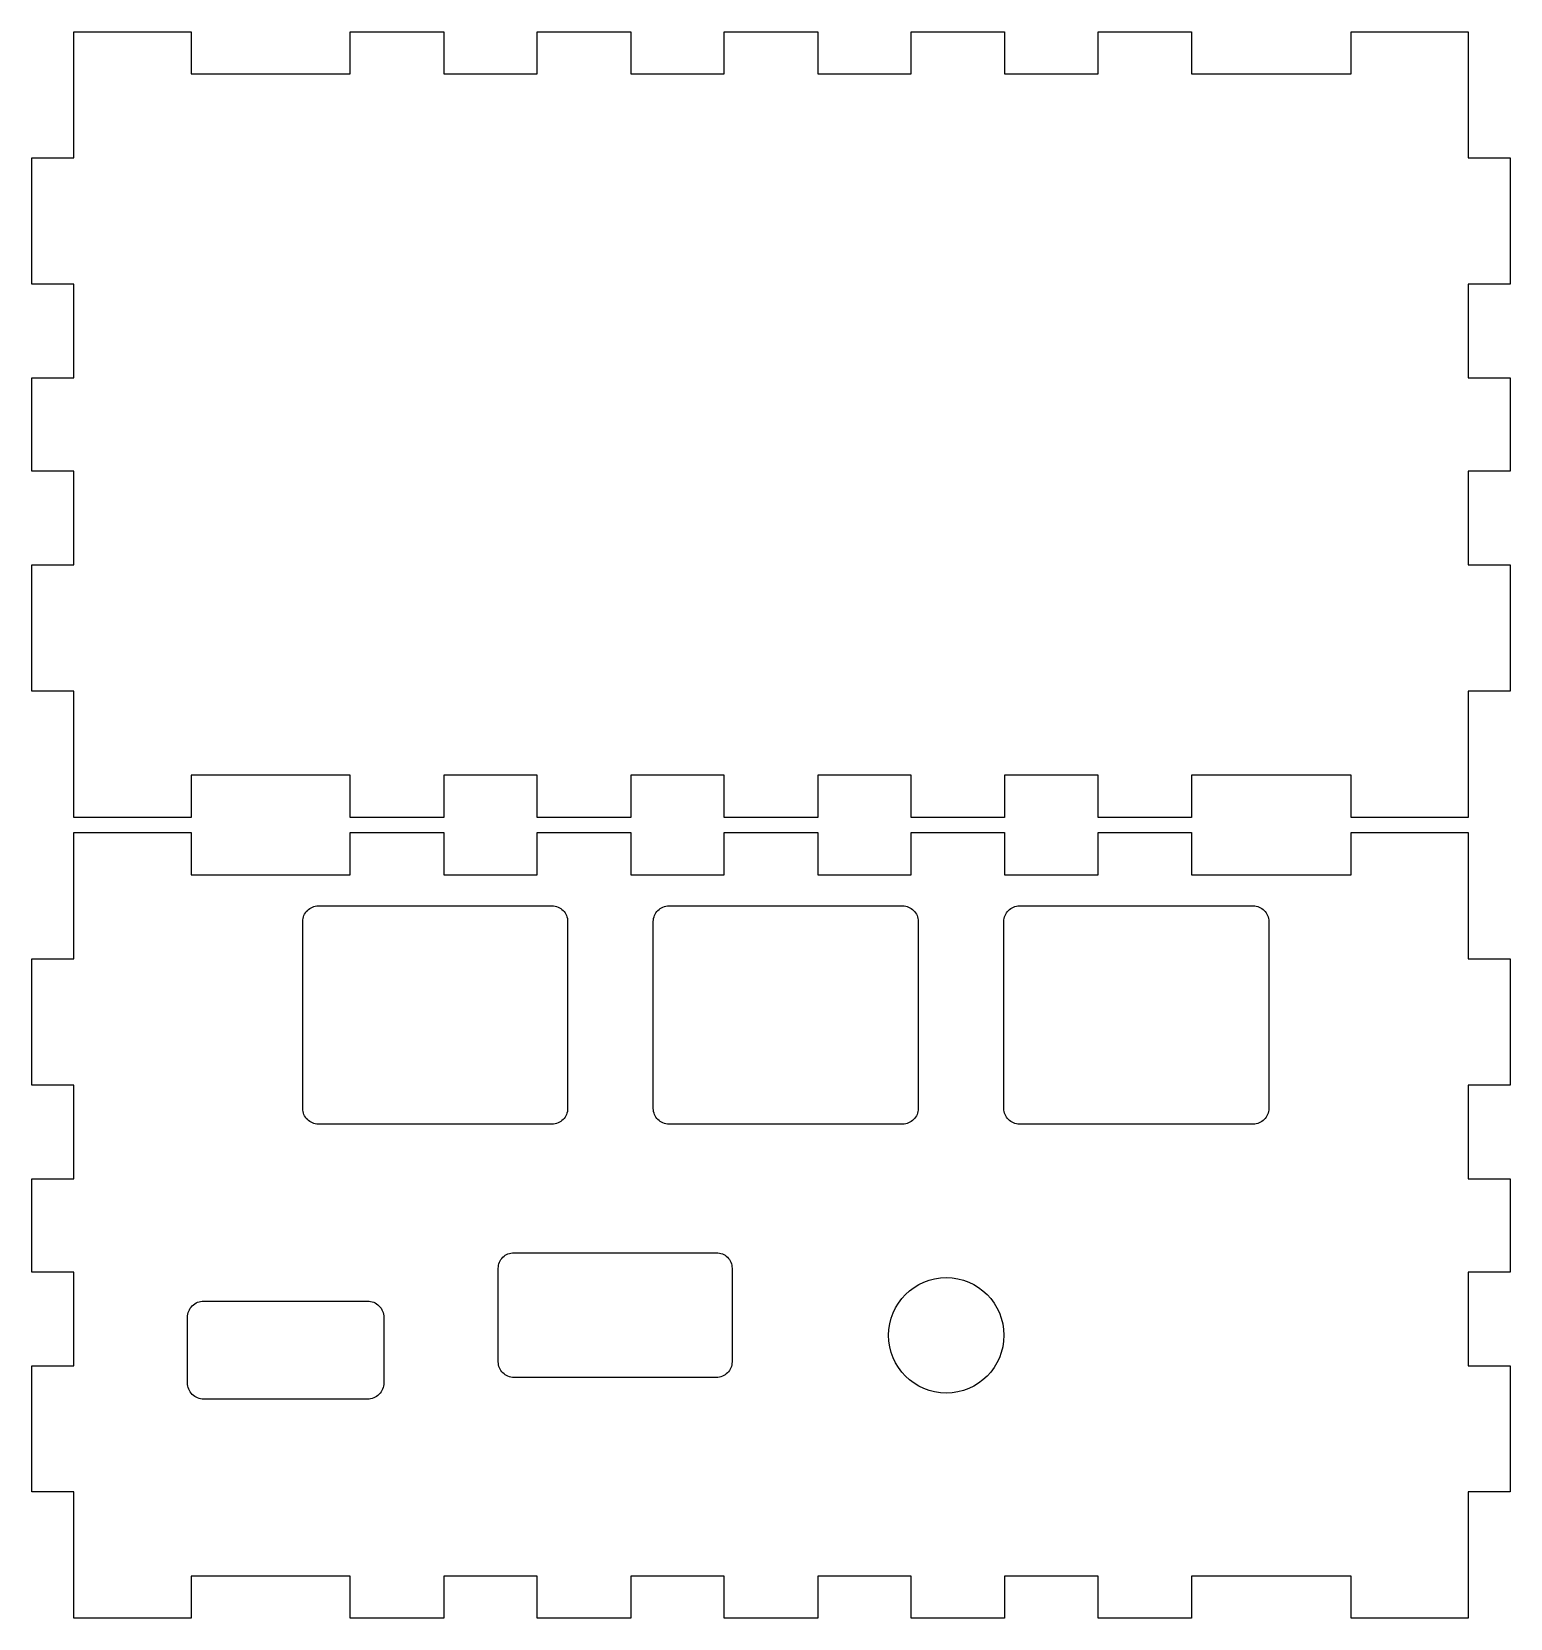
# Model space of a CAD drawing. Header units: millimetres. Extents: x 2 to 97, y 1 to 103.
import ezdxf

# ---------------------------------------------------------------- set-up
doc = ezdxf.new("R2010")
doc.units = ezdxf.units.MM
doc.header["$MEASUREMENT"] = 0

msp = doc.modelspace()

# ---------------------------------------------------------------- linework, layer by layer
at = {"linetype": 'ByBlock'}
for points in [[(4.37, 52.75), (4.37, 60.85), (1.67, 60.85), (1.67, 68.95), (4.37, 68.95), (4.37, 74.95), (1.67, 74.95), (1.67, 80.95), (4.37, 80.95), (4.37, 86.95), (1.67, 86.95), (1.67, 95.05), (4.37, 95.05), (4.37, 103.15), (11.9, 103.15), (11.9, 100.45), (22.12, 100.45), (22.12, 103.15), (28.12, 103.15), (28.12, 100.45), (34.12, 100.45), (34.12, 103.15), (40.12, 103.15), (40.12, 100.45), (46.12, 100.45), (46.12, 103.15), (52.12, 103.15), (52.12, 100.45), (58.12, 100.45), (58.12, 103.15), (64.12, 103.15), (64.12, 100.45), (70.12, 100.45), (70.12, 103.15), (76.12, 103.15), (76.12, 100.45), (86.35, 100.45), (86.35, 103.15), (93.87, 103.15), (93.87, 95.05), (96.57, 95.05), (96.57, 86.95), (93.87, 86.95), (93.87, 80.95), (96.57, 80.95), (96.57, 74.95), (93.87, 74.95), (93.87, 68.95), (96.57, 68.95), (96.57, 60.85), (93.87, 60.85), (93.87, 52.75), (86.35, 52.75), (86.35, 55.45), (76.12, 55.45), (76.12, 52.75), (70.12, 52.75), (70.12, 55.45), (64.12, 55.45), (64.12, 52.75), (58.12, 52.75), (58.12, 55.45), (52.12, 55.45), (52.12, 52.75), (46.12, 52.75), (46.12, 55.45), (40.12, 55.45), (40.12, 52.75), (34.12, 52.75), (34.12, 55.45), (28.12, 55.45), (28.12, 52.75), (22.12, 52.75), (22.12, 55.45), (11.9, 55.45), (11.9, 52.75), (4.37, 52.75)], [(4.37, 1.37), (4.37, 9.47), (1.67, 9.47), (1.67, 17.57), (4.37, 17.57), (4.37, 23.57), (1.67, 23.57), (1.67, 29.57), (4.37, 29.57), (4.37, 35.57), (1.67, 35.57), (1.67, 43.67), (4.37, 43.67), (4.37, 51.77), (11.9, 51.77), (11.9, 49.07), (22.12, 49.07), (22.12, 51.77), (28.12, 51.77), (28.12, 49.07), (34.12, 49.07), (34.12, 51.77), (40.12, 51.77), (40.12, 49.07), (46.12, 49.07), (46.12, 51.77), (52.12, 51.77), (52.12, 49.07), (58.12, 49.07), (58.12, 51.77), (64.12, 51.77), (64.12, 49.07), (70.12, 49.07), (70.12, 51.77), (76.12, 51.77), (76.12, 49.07), (86.35, 49.07), (86.35, 51.77), (93.87, 51.77), (93.87, 43.67), (96.57, 43.67), (96.57, 35.57), (93.87, 35.57), (93.87, 29.57), (96.57, 29.57), (96.57, 23.57), (93.87, 23.57), (93.87, 17.57), (96.57, 17.57), (96.57, 9.47), (93.87, 9.47), (93.87, 1.37), (86.35, 1.37), (86.35, 4.07), (76.12, 4.07), (76.12, 1.37), (70.12, 1.37), (70.12, 4.07), (64.12, 4.07), (64.12, 1.37), (58.12, 1.37), (58.12, 4.07), (52.12, 4.07), (52.12, 1.37), (46.12, 1.37), (46.12, 4.07), (40.12, 4.07), (40.12, 1.37), (34.12, 1.37), (34.12, 4.07), (28.12, 4.07), (28.12, 1.37), (22.12, 1.37), (22.12, 4.07), (11.9, 4.07), (11.9, 1.37), (4.37, 1.37)]]:
    msp.add_lwpolyline(points, dxfattribs=at)
for points in [[(19.07, 34.07), (19.07, 46.07, -0.414214), (20.07, 47.07), (35.07, 47.07, -0.414214), (36.07, 46.07), (36.07, 34.07, -0.414214), (35.07, 33.07), (20.07, 33.07, -0.414214)], [(41.57, 34.07), (41.57, 46.07, -0.414214), (42.57, 47.07), (57.57, 47.07, -0.414214), (58.57, 46.07), (58.57, 34.07, -0.414214), (57.57, 33.07), (42.57, 33.07, -0.414214)], [(64.07, 34.07), (64.07, 46.07, -0.414214), (65.07, 47.07), (80.07, 47.07, -0.414214), (81.07, 46.07), (81.07, 34.07, -0.414214), (80.07, 33.07), (65.07, 33.07, -0.414214)], [(31.62, 17.82), (31.62, 23.82, -0.414214), (32.62, 24.82), (45.62, 24.82, -0.414214), (46.62, 23.82), (46.62, 17.82, -0.414214), (45.62, 16.82), (32.62, 16.82, -0.414214)], [(11.67, 16.47), (11.67, 20.67, -0.414214), (12.72, 21.72), (23.22, 21.72, -0.414214), (24.27, 20.67), (24.27, 16.47, -0.414214), (23.22, 15.42), (12.72, 15.42, -0.414214)]]:
    msp.add_lwpolyline(points, format="xyb", close=True)
msp.add_circle((60.37, 19.52), 3.7)

doc.saveas('drawing.dxf')
